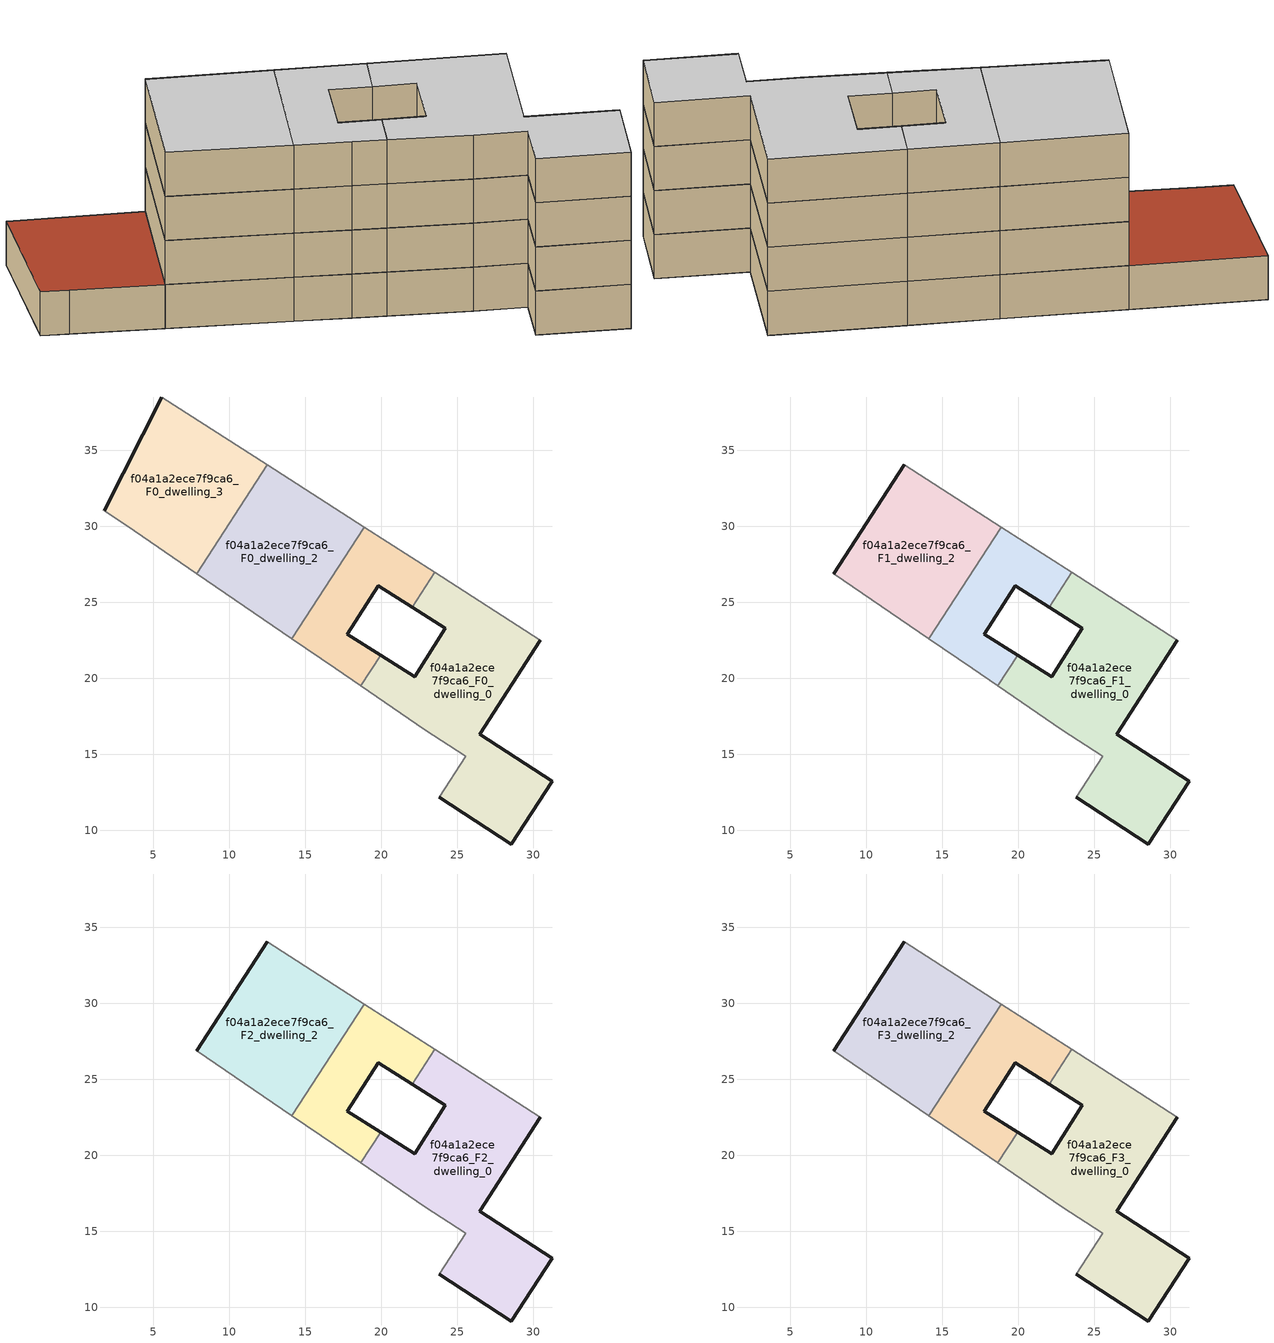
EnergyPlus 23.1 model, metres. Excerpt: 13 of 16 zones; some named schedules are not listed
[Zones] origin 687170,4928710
f04a1a2ece7f9ca6_F0_dwelling_0
 floor ground (EU_floor_Construction): 28.56,9.09 31.25,13.23 26.49,16.31 30.47,22.51 23.52,26.98 22.03,24.68 24.23,23.28 22.2,20.09 19.97,21.51 18.66,19.49 22.88,16.6 25.57,14.87 23.83,12.16 z0
 wall outside (EU_wall_Construction): 19.97,21.51 22.2,20.09 24.23,23.28 22.03,24.68 / 30.47,22.51 26.49,16.31 31.25,13.23 28.56,9.09 23.83,12.16 z0:3
 wall adiabatic (EU_wall_Construction): 23.83,12.16 25.57,14.87 22.88,16.6 18.66,19.49 / 23.52,26.98 30.47,22.51 z0:3
 wall to f04a1a2ece7f9ca6_F0_dwelling_1 (EU_wall_Construction): 18.66,19.49 19.98,21.51 / 22.03,24.68 23.52,26.98 z0:3
f04a1a2ece7f9ca6_F0_dwelling_1
 floor ground (EU_floor_Construction): 19.97,21.51 17.78,22.91 19.8,26.1 22.03,24.68 23.52,26.98 18.9,29.95 14.13,22.6 16.96,20.66 18.66,19.49 z0
 wall outside (EU_wall_Construction): 22.03,24.68 19.8,26.1 17.78,22.91 19.97,21.51 z0:3
 wall adiabatic (EU_wall_Construction): 18.66,19.49 16.96,20.66 14.13,22.6 / 18.9,29.95 23.52,26.98 z0:3
 wall to f04a1a2ece7f9ca6_F0_dwelling_2 (EU_wall_Construction): 14.13,22.6 18.9,29.95 z0:3
f04a1a2ece7f9ca6_F0_dwelling_2
 floor ground (EU_floor_Construction): 14.13,22.6 18.9,29.95 12.51,34.05 7.86,26.89 z0
 wall adiabatic (EU_wall_Construction): 14.13,22.6 7.86,26.89 / 12.51,34.05 18.9,29.95 z0:3
 wall to f04a1a2ece7f9ca6_F0_dwelling_3 (EU_wall_Construction): 7.86,26.89 12.51,34.05 z0:3
f04a1a2ece7f9ca6_F0_dwelling_3
 floor ground (EU_floor_Construction): 7.86,26.89 12.51,34.05 5.57,38.51 1.78,31.02 3.21,30.07 z0
 wall outside (EU_wall_Construction): 1.78,31.02 5.57,38.51 z0:3
 wall adiabatic (EU_wall_Construction): 5.57,38.51 12.51,34.05 / 7.86,26.89 3.21,30.07 1.78,31.02 z0:3
 roof outside (EU_roof_Construction): 12.51,34.05 7.86,26.89 3.21,30.07 1.78,31.02 5.57,38.51 z3
f04a1a2ece7f9ca6_F1_dwelling_0
 floor to f04a1a2ece7f9ca6_F0_dwelling_0 (EU_floor_Construction): 28.56,9.09 31.25,13.23 26.49,16.31 30.47,22.51 23.52,26.98 22.03,24.68 24.23,23.28 22.2,20.09 19.97,21.51 18.66,19.49 22.88,16.6 25.57,14.87 23.83,12.16 z3
 wall outside (EU_wall_Construction): 19.97,21.51 22.2,20.09 24.23,23.28 22.03,24.68 / 30.47,22.51 26.49,16.31 31.25,13.23 28.56,9.09 23.83,12.16 z3:6
 wall adiabatic (EU_wall_Construction): 23.83,12.16 25.57,14.87 22.88,16.6 18.66,19.49 / 23.52,26.98 30.47,22.51 z3:6
 wall to f04a1a2ece7f9ca6_F1_dwelling_1 (EU_wall_Construction): 18.66,19.49 19.98,21.51 / 22.03,24.68 23.52,26.98 z3:6
f04a1a2ece7f9ca6_F1_dwelling_1
 floor to f04a1a2ece7f9ca6_F0_dwelling_1 (EU_floor_Construction): 19.97,21.51 17.78,22.91 19.8,26.1 22.03,24.68 23.52,26.98 18.9,29.95 14.13,22.6 16.96,20.66 18.66,19.49 z3
 wall outside (EU_wall_Construction): 22.03,24.68 19.8,26.1 17.78,22.91 19.97,21.51 z3:6
 wall adiabatic (EU_wall_Construction): 18.66,19.49 16.96,20.66 14.13,22.6 / 18.9,29.95 23.52,26.98 z3:6
 wall to f04a1a2ece7f9ca6_F1_dwelling_2 (EU_wall_Construction): 14.13,22.6 18.9,29.95 z3:6
f04a1a2ece7f9ca6_F1_dwelling_2
 floor to f04a1a2ece7f9ca6_F0_dwelling_2 (EU_floor_Construction): 14.13,22.6 18.9,29.95 12.51,34.05 7.86,26.89 z3
 wall outside (EU_wall_Construction): 7.86,26.89 12.51,34.05 z3:6
 wall adiabatic (EU_wall_Construction): 14.13,22.6 7.86,26.89 / 12.51,34.05 18.9,29.95 z3:6
f04a1a2ece7f9ca6_F2_dwelling_0
 floor to f04a1a2ece7f9ca6_F1_dwelling_0 (EU_floor_Construction): 28.56,9.09 31.25,13.23 26.49,16.31 30.47,22.51 23.52,26.98 22.03,24.68 24.23,23.28 22.2,20.09 19.97,21.51 18.66,19.49 22.88,16.6 25.57,14.87 23.83,12.16 z6
 wall outside (EU_wall_Construction): 19.97,21.51 22.2,20.09 24.23,23.28 22.03,24.68 / 30.47,22.51 26.49,16.31 31.25,13.23 28.56,9.09 23.83,12.16 z6:9
 wall adiabatic (EU_wall_Construction): 23.83,12.16 25.57,14.87 22.88,16.6 18.66,19.49 / 23.52,26.98 30.47,22.51 z6:9
 wall to f04a1a2ece7f9ca6_F2_dwelling_1 (EU_wall_Construction): 18.66,19.49 19.98,21.51 / 22.03,24.68 23.52,26.98 z6:9
f04a1a2ece7f9ca6_F2_dwelling_1
 floor to f04a1a2ece7f9ca6_F1_dwelling_1 (EU_floor_Construction): 19.97,21.51 17.78,22.91 19.8,26.1 22.03,24.68 23.52,26.98 18.9,29.95 14.13,22.6 16.96,20.66 18.66,19.49 z6
 wall outside (EU_wall_Construction): 22.03,24.68 19.8,26.1 17.78,22.91 19.97,21.51 z6:9
 wall adiabatic (EU_wall_Construction): 18.66,19.49 16.96,20.66 14.13,22.6 / 18.9,29.95 23.52,26.98 z6:9
 wall to f04a1a2ece7f9ca6_F2_dwelling_2 (EU_wall_Construction): 14.13,22.6 18.9,29.95 z6:9
f04a1a2ece7f9ca6_F2_dwelling_2
 floor to f04a1a2ece7f9ca6_F1_dwelling_2 (EU_floor_Construction): 14.13,22.6 18.9,29.95 12.51,34.05 7.86,26.89 z6
 wall outside (EU_wall_Construction): 7.86,26.89 12.51,34.05 z6:9
 wall adiabatic (EU_wall_Construction): 14.13,22.6 7.86,26.89 / 12.51,34.05 18.9,29.95 z6:9
f04a1a2ece7f9ca6_F3_dwelling_0
 floor to f04a1a2ece7f9ca6_F2_dwelling_0 (EU_floor_Construction): 28.56,9.09 31.25,13.23 26.49,16.31 30.47,22.51 23.52,26.98 22.03,24.68 24.23,23.28 22.2,20.09 19.97,21.51 18.66,19.49 22.88,16.6 25.57,14.87 23.83,12.16 z9
 wall outside (EU_wall_Construction): 19.97,21.51 22.2,20.09 24.23,23.28 22.03,24.68 / 30.47,22.51 26.49,16.31 31.25,13.23 28.56,9.09 23.83,12.16 z9:12
 wall adiabatic (EU_wall_Construction): 23.83,12.16 25.57,14.87 22.88,16.6 18.66,19.49 / 23.52,26.98 30.47,22.51 z9:12
 wall to f04a1a2ece7f9ca6_F3_dwelling_1 (EU_wall_Construction): 18.66,19.49 19.98,21.51 / 22.03,24.68 23.52,26.98 z9:12
 ceiling to f04a1a2ece7f9ca6_F4_dwelling_0 (EU_floor_Construction): 30.47,22.51 26.49,16.31 31.25,13.23 28.56,9.09 23.83,12.16 25.57,14.87 22.88,16.6 18.66,19.49 19.97,21.51 22.2,20.09 24.23,23.28 22.03,24.68 23.52,26.98 z12
f04a1a2ece7f9ca6_F3_dwelling_1
 floor to f04a1a2ece7f9ca6_F2_dwelling_1 (EU_floor_Construction): 19.97,21.51 17.78,22.91 19.8,26.1 22.03,24.68 23.52,26.98 18.9,29.95 14.13,22.6 16.96,20.66 18.66,19.49 z9
 wall outside (EU_wall_Construction): 22.03,24.68 19.8,26.1 17.78,22.91 19.97,21.51 z9:12
 wall adiabatic (EU_wall_Construction): 18.66,19.49 16.96,20.66 14.13,22.6 / 18.9,29.95 23.52,26.98 z9:12
 wall to f04a1a2ece7f9ca6_F3_dwelling_2 (EU_wall_Construction): 14.13,22.6 18.9,29.95 z9:12
 ceiling to f04a1a2ece7f9ca6_F4_dwelling_1 (EU_floor_Construction): 23.52,26.98 22.03,24.68 19.8,26.1 17.78,22.91 19.97,21.51 18.66,19.49 16.96,20.66 14.13,22.6 18.9,29.95 z12
f04a1a2ece7f9ca6_F3_dwelling_2
 floor to f04a1a2ece7f9ca6_F2_dwelling_2 (EU_floor_Construction): 14.13,22.6 18.9,29.95 12.51,34.05 7.86,26.89 z9
 wall outside (EU_wall_Construction): 7.86,26.89 12.51,34.05 z9:12
 wall adiabatic (EU_wall_Construction): 14.13,22.6 7.86,26.89 / 12.51,34.05 18.9,29.95 z9:12
 ceiling to f04a1a2ece7f9ca6_F4_dwelling_2 (EU_floor_Construction): 18.9,29.95 14.13,22.6 7.86,26.89 12.51,34.05 z12
[Building]
EU S2 Campaign: North Axis=0; Terrain=City; Solar Distribution=FullExterior
[Site:Location]
Bologna: Latitude=44.5; Longitude=11.25; Time Zone=1; Elevation=37
[SizingPeriod:WeatherFileDays]
AnnualSizingPeriod: Begin Month=1; Begin Day of Month=1; End Month=12; End Day of Month=31; Day of Week for Start Day=Monday; Use Weather File Daylight Saving Period=No; Use Weather File Rain and Snow Indicators=No
[MATERIAL]
EU_InternalMass_Material: Roughness=MediumRough; Thickness=0.1; Conductivity=1; Density=1800; Specific Heat=900; Thermal Absorptance=0.9; Solar Absorptance=0.7; Visible Absorptance=0.7
[MATERIAL:NOMASS] Roughness=MediumRough; Thermal Absorptance=0.9; Solar Absorptance=0.7; Visible Absorptance=0.7
Name | Thermal Resistance
EU_wall_NoMass | 0.905828
EU_roof_NoMass | 0.37593
EU_floor_NoMass | 0.67114
[CONSTRUCTION]
EU_wall_Construction: EU_wall_NoMass
EU_roof_Construction: EU_roof_NoMass
EU_floor_Construction: EU_floor_NoMass
EU_InternalMass_Construction: EU_InternalMass_Material
[ZONE] Type=1; Multiplier=1; Ceiling Height=autocalculate; Floor Area=autocalculate; Part of Total Floor Area=Yes
Name | Volume
f04a1a2ece7f9ca6_F0_dwelling_0 | 278.325
f04a1a2ece7f9ca6_F1_dwelling_0; f04a1a2ece7f9ca6_F2_dwelling_0; f04a1a2ece7f9ca6_F3_dwelling_0 | 278.323
f04a1a2ece7f9ca6_F0_dwelling_1; f04a1a2ece7f9ca6_F1_dwelling_1; f04a1a2ece7f9ca6_F2_dwelling_1; f04a1a2ece7f9ca6_F3_dwelling_1 | 116.052
f04a1a2ece7f9ca6_F0_dwelling_2; f04a1a2ece7f9ca6_F1_dwelling_2; f04a1a2ece7f9ca6_F2_dwelling_2; f04a1a2ece7f9ca6_F3_dwelling_2 | 197.188
f04a1a2ece7f9ca6_F0_dwelling_3 | 197.196
[INTERNALMASS] Construction=EU_InternalMass_Construction
Name | Zone or ZoneList | Surface Area
f04a1a2ece7f9ca6_F0_dwelling_0_EU_InternalMass | f04a1a2ece7f9ca6_F0_dwelling_0 | 92.7743
f04a1a2ece7f9ca6_F0_dwelling_1_EU_InternalMass | f04a1a2ece7f9ca6_F0_dwelling_1 | 38.6839
f04a1a2ece7f9ca6_F0_dwelling_2_EU_InternalMass | f04a1a2ece7f9ca6_F0_dwelling_2 | 65.7295
f04a1a2ece7f9ca6_F0_dwelling_3_EU_InternalMass | f04a1a2ece7f9ca6_F0_dwelling_3 | 65.7319
f04a1a2ece7f9ca6_F1_dwelling_0_EU_InternalMass | f04a1a2ece7f9ca6_F1_dwelling_0 | 87.6408
f04a1a2ece7f9ca6_F1_dwelling_1_EU_InternalMass | f04a1a2ece7f9ca6_F1_dwelling_1 | 87.6372
f04a1a2ece7f9ca6_F1_dwelling_2_EU_InternalMass | f04a1a2ece7f9ca6_F1_dwelling_2 | 87.6367
f04a1a2ece7f9ca6_F2_dwelling_0_EU_InternalMass | f04a1a2ece7f9ca6_F2_dwelling_0 | 87.6408
f04a1a2ece7f9ca6_F2_dwelling_1_EU_InternalMass | f04a1a2ece7f9ca6_F2_dwelling_1 | 87.6372
f04a1a2ece7f9ca6_F2_dwelling_2_EU_InternalMass | f04a1a2ece7f9ca6_F2_dwelling_2 | 87.6367
f04a1a2ece7f9ca6_F3_dwelling_0_EU_InternalMass | f04a1a2ece7f9ca6_F3_dwelling_0 | 87.6408
f04a1a2ece7f9ca6_F3_dwelling_1_EU_InternalMass | f04a1a2ece7f9ca6_F3_dwelling_1 | 87.6372
f04a1a2ece7f9ca6_F3_dwelling_2_EU_InternalMass | f04a1a2ece7f9ca6_F3_dwelling_2 | 87.6367
[OTHEREQUIPMENT] Fuel Type=Electricity; Design Level Calculation Method=Watts/Area; Power per Zone Floor Area=1; Fraction Latent=0; Fraction Radiant=0; Fraction Lost=0; Carbon Dioxide Generation Rate=0; EndUse Subcategory=EU_Step8_InternalGains
Name | Zone or ZoneList or Space or SpaceList | Schedule
EU_Step8_InternalGain_f04a1a2ece7f9ca6_F0_dwelling_0_f000 | f04a1a2ece7f9ca6_F0_dwelling_0 | EU_Step8_GainSchedule_f04a1a2ece7f9ca6_F0_dwelling_0_f000
EU_Step8_InternalGain_f04a1a2ece7f9ca6_F0_dwelling_1_f000 | f04a1a2ece7f9ca6_F0_dwelling_1 | EU_Step8_GainSchedule_f04a1a2ece7f9ca6_F0_dwelling_1_f000
EU_Step8_InternalGain_f04a1a2ece7f9ca6_F0_dwelling_2_f000 | f04a1a2ece7f9ca6_F0_dwelling_2 | EU_Step8_GainSchedule_f04a1a2ece7f9ca6_F0_dwelling_2_f000
EU_Step8_InternalGain_f04a1a2ece7f9ca6_F0_dwelling_3_f000 | f04a1a2ece7f9ca6_F0_dwelling_3 | EU_Step8_GainSchedule_f04a1a2ece7f9ca6_F0_dwelling_3_f000
EU_Step8_InternalGain_f04a1a2ece7f9ca6_F1_dwelling_0_f000 | f04a1a2ece7f9ca6_F1_dwelling_0 | EU_Step8_GainSchedule_f04a1a2ece7f9ca6_F1_dwelling_0_f000
EU_Step8_InternalGain_f04a1a2ece7f9ca6_F1_dwelling_1_f000 | f04a1a2ece7f9ca6_F1_dwelling_1 | EU_Step8_GainSchedule_f04a1a2ece7f9ca6_F1_dwelling_1_f000
EU_Step8_InternalGain_f04a1a2ece7f9ca6_F1_dwelling_2_f000 | f04a1a2ece7f9ca6_F1_dwelling_2 | EU_Step8_GainSchedule_f04a1a2ece7f9ca6_F1_dwelling_2_f000
EU_Step8_InternalGain_f04a1a2ece7f9ca6_F2_dwelling_0_f000 | f04a1a2ece7f9ca6_F2_dwelling_0 | EU_Step8_GainSchedule_f04a1a2ece7f9ca6_F2_dwelling_0_f000
EU_Step8_InternalGain_f04a1a2ece7f9ca6_F2_dwelling_1_f000 | f04a1a2ece7f9ca6_F2_dwelling_1 | EU_Step8_GainSchedule_f04a1a2ece7f9ca6_F2_dwelling_1_f000
EU_Step8_InternalGain_f04a1a2ece7f9ca6_F2_dwelling_2_f000 | f04a1a2ece7f9ca6_F2_dwelling_2 | EU_Step8_GainSchedule_f04a1a2ece7f9ca6_F2_dwelling_2_f000
EU_Step8_InternalGain_f04a1a2ece7f9ca6_F3_dwelling_0_f000 | f04a1a2ece7f9ca6_F3_dwelling_0 | EU_Step8_GainSchedule_f04a1a2ece7f9ca6_F3_dwelling_0_f000
EU_Step8_InternalGain_f04a1a2ece7f9ca6_F3_dwelling_1_f000 | f04a1a2ece7f9ca6_F3_dwelling_1 | EU_Step8_GainSchedule_f04a1a2ece7f9ca6_F3_dwelling_1_f000
EU_Step8_InternalGain_f04a1a2ece7f9ca6_F3_dwelling_2_f000 | f04a1a2ece7f9ca6_F3_dwelling_2 | EU_Step8_GainSchedule_f04a1a2ece7f9ca6_F3_dwelling_2_f000
[ZONEVENTILATION:DESIGNFLOWRATE] Schedule=EU_AlwaysOn; Design Flow Rate Calculation Method=AirChanges/Hour; Air Changes per Hour=0.73129; Ventilation Type=Natural; Fan Pressure Rise=0; Fan Total Efficiency=1; Constant Term Coefficient=1; Temperature Term Coefficient=0; Velocity Term Coefficient=0; Velocity Squared Term Coefficient=0; Minimum Indoor Temperature=-100; Maximum Indoor Temperature=100; Delta Temperature=-100; Minimum Outdoor Temperature=-100; Maximum Outdoor Temperature=100; Maximum Wind Speed=40
Name | Zone or ZoneList or Space or SpaceList
EU_ConstantAir_f04a1a2ece7f9ca6_F0_dwelling_0 | f04a1a2ece7f9ca6_F0_dwelling_0
EU_ConstantAir_f04a1a2ece7f9ca6_F0_dwelling_1 | f04a1a2ece7f9ca6_F0_dwelling_1
EU_ConstantAir_f04a1a2ece7f9ca6_F0_dwelling_2 | f04a1a2ece7f9ca6_F0_dwelling_2
EU_ConstantAir_f04a1a2ece7f9ca6_F0_dwelling_3 | f04a1a2ece7f9ca6_F0_dwelling_3
EU_ConstantAir_f04a1a2ece7f9ca6_F1_dwelling_0 | f04a1a2ece7f9ca6_F1_dwelling_0
EU_ConstantAir_f04a1a2ece7f9ca6_F1_dwelling_1 | f04a1a2ece7f9ca6_F1_dwelling_1
EU_ConstantAir_f04a1a2ece7f9ca6_F1_dwelling_2 | f04a1a2ece7f9ca6_F1_dwelling_2
EU_ConstantAir_f04a1a2ece7f9ca6_F2_dwelling_0 | f04a1a2ece7f9ca6_F2_dwelling_0
EU_ConstantAir_f04a1a2ece7f9ca6_F2_dwelling_1 | f04a1a2ece7f9ca6_F2_dwelling_1
EU_ConstantAir_f04a1a2ece7f9ca6_F2_dwelling_2 | f04a1a2ece7f9ca6_F2_dwelling_2
EU_ConstantAir_f04a1a2ece7f9ca6_F3_dwelling_0 | f04a1a2ece7f9ca6_F3_dwelling_0
EU_ConstantAir_f04a1a2ece7f9ca6_F3_dwelling_1 | f04a1a2ece7f9ca6_F3_dwelling_1
EU_ConstantAir_f04a1a2ece7f9ca6_F3_dwelling_2 | f04a1a2ece7f9ca6_F3_dwelling_2
[HVACTEMPLATE:THERMOSTAT] Constant Heating Setpoint=20; Constant Cooling Setpoint=50
EU_HeatOnly_f04a1a2ece7f9ca6_F0_dwelling_0; EU_HeatOnly_f04a1a2ece7f9ca6_F0_dwelling_1; EU_HeatOnly_f04a1a2ece7f9ca6_F0_dwelling_2; EU_HeatOnly_f04a1a2ece7f9ca6_F0_dwelling_3; EU_HeatOnly_f04a1a2ece7f9ca6_F1_dwelling_0; EU_HeatOnly_f04a1a2ece7f9ca6_F1_dwelling_1; EU_HeatOnly_f04a1a2ece7f9ca6_F1_dwelling_2; EU_HeatOnly_f04a1a2ece7f9ca6_F2_dwelling_0; EU_HeatOnly_f04a1a2ece7f9ca6_F2_dwelling_1; EU_HeatOnly_f04a1a2ece7f9ca6_F2_dwelling_2; EU_HeatOnly_f04a1a2ece7f9ca6_F3_dwelling_0; EU_HeatOnly_f04a1a2ece7f9ca6_F3_dwelling_1; EU_HeatOnly_f04a1a2ece7f9ca6_F3_dwelling_2; EU_HeatOnly_f04a1a2ece7f9ca6_F4_dwelling_0; EU_HeatOnly_f04a1a2ece7f9ca6_F4_dwelling_1; EU_HeatOnly_f04a1a2ece7f9ca6_F4_dwelling_2
[HVACTEMPLATE:ZONE:IDEALLOADSAIRSYSTEM] System Availability Schedule=EU_AlwaysOn; Maximum Heating Supply Air Temperature=50; Minimum Cooling Supply Air Temperature=13; Maximum Heating Supply Air Humidity Ratio=0.0156; Minimum Cooling Supply Air Humidity Ratio=0.0077; Heating Limit=NoLimit; Cooling Limit=NoLimit; Heating Availability Schedule=EU_AlwaysOn; Cooling Availability Schedule=EU_CoolingOff; Dehumidification Control Type=ConstantSensibleHeatRatio; Cooling Sensible Heat Ratio=0.7; Dehumidification Setpoint=60; Humidification Control Type=None; Humidification Setpoint=30; Outdoor Air Method=None; Outdoor Air Flow Rate per Person=0.00944; Outdoor Air Flow Rate per Zone Floor Area=0; Outdoor Air Flow Rate per Zone=0; Demand Controlled Ventilation Type=None; Outdoor Air Economizer Type=NoEconomizer; Heat Recovery Type=None; Sensible Heat Recovery Effectiveness=0.7; Latent Heat Recovery Effectiveness=0.65
Name | Template Thermostat
f04a1a2ece7f9ca6_F0_dwelling_0 | EU_HeatOnly_f04a1a2ece7f9ca6_F0_dwelling_0
f04a1a2ece7f9ca6_F0_dwelling_1 | EU_HeatOnly_f04a1a2ece7f9ca6_F0_dwelling_1
f04a1a2ece7f9ca6_F0_dwelling_2 | EU_HeatOnly_f04a1a2ece7f9ca6_F0_dwelling_2
f04a1a2ece7f9ca6_F0_dwelling_3 | EU_HeatOnly_f04a1a2ece7f9ca6_F0_dwelling_3
f04a1a2ece7f9ca6_F1_dwelling_0 | EU_HeatOnly_f04a1a2ece7f9ca6_F1_dwelling_0
f04a1a2ece7f9ca6_F1_dwelling_1 | EU_HeatOnly_f04a1a2ece7f9ca6_F1_dwelling_1
f04a1a2ece7f9ca6_F1_dwelling_2 | EU_HeatOnly_f04a1a2ece7f9ca6_F1_dwelling_2
f04a1a2ece7f9ca6_F2_dwelling_0 | EU_HeatOnly_f04a1a2ece7f9ca6_F2_dwelling_0
f04a1a2ece7f9ca6_F2_dwelling_1 | EU_HeatOnly_f04a1a2ece7f9ca6_F2_dwelling_1
f04a1a2ece7f9ca6_F2_dwelling_2 | EU_HeatOnly_f04a1a2ece7f9ca6_F2_dwelling_2
f04a1a2ece7f9ca6_F3_dwelling_0 | EU_HeatOnly_f04a1a2ece7f9ca6_F3_dwelling_0
f04a1a2ece7f9ca6_F3_dwelling_1 | EU_HeatOnly_f04a1a2ece7f9ca6_F3_dwelling_1
f04a1a2ece7f9ca6_F3_dwelling_2 | EU_HeatOnly_f04a1a2ece7f9ca6_F3_dwelling_2
